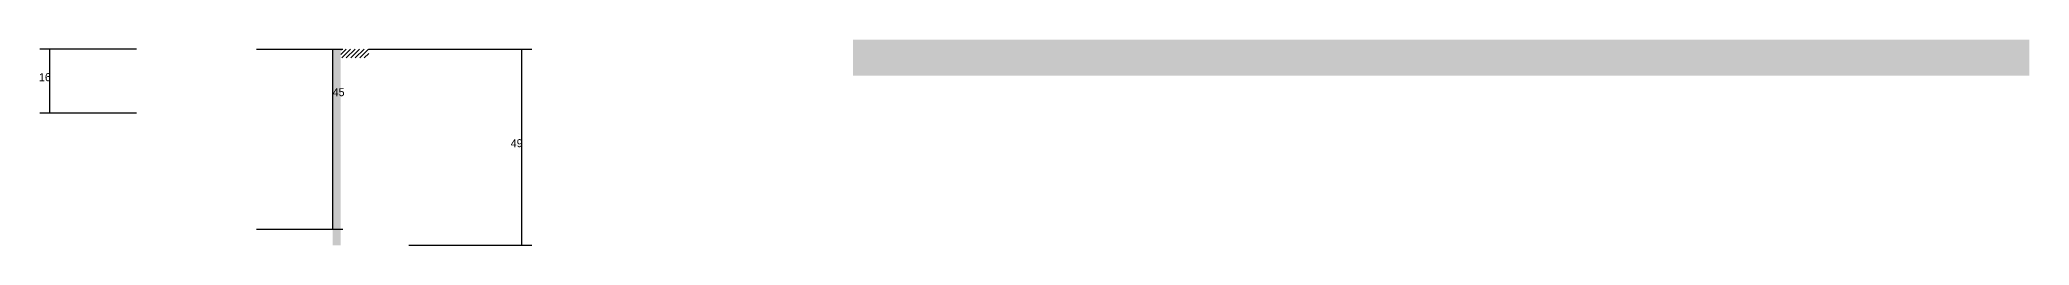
# Model space of a CAD drawing. Header units: metres. Extents: x -10045 to -5950, y 13106 to 14457.
# Drawn here: x -7040 to -6046, y 13136 to 13238 of the extents above; entities that cross this region are included whole.
import ezdxf

# ---------------------------------------------------------------- set-up
doc = ezdxf.new("R2010")
doc.units = ezdxf.units.M
doc.layers.add('COTA', color=241, linetype='Continuous')
doc.layers.add('Hachura', color=253, linetype='Continuous')

msp = doc.modelspace()

# ---------------------------------------------------------------- hatches: boundary and pattern name
at = {"layer": 'COTA'}
h = msp.add_hatch(dxfattribs=at)
h.set_pattern_fill('AR-CONC', scale=0.03)
h.paths.add_polyline_path([(-6633.5, 13238.2), (-6633.5, 13220.2), (-6045.5, 13220.2), (-6045.5, 13238.2)])
at = {"layer": 'Hachura'}
h = msp.add_hatch(color=8, dxfattribs=at)
h.dxf.hatch_style = 1
h.paths.add_polyline_path([(-6889.5, 13233.5), (-6893.5, 13233.5), (-6893.5, 13233.5), (-6893.5, 13135.5), (-6893.5, 13135.5), (-6889.5, 13135.5), (-6889.5, 13135.5), (-6889.5, 13233.5)])
h = msp.add_hatch(dxfattribs=at)
h.set_pattern_fill('ANSI31', scale=0.5)
h.paths.add_polyline_path([(-6875.5, 13233.5), (-6875.5, 13229.1), (-6875.5, 13229.1), (-6889.5, 13229.1), (-6889.5, 13229.1), (-6889.5, 13233.5), (-6889.5, 13233.5), (-6875.5, 13233.5)])

# ---------------------------------------------------------------- linework, layer by layer
at = {"layer": 'COTA'}
for p, q in [((-6991.5, 13233.5), (-7039.8, 13233.5)), ((-7034.8, 13201.5), (-7034.8, 13233.5)), ((-6931.5, 13233.5), (-6888.5, 13233.5)), ((-6893.5, 13143.5), (-6893.5, 13233.5)), ((-6875.5, 13233.5), (-6794, 13233.5)), ((-6799, 13135.5), (-6799, 13233.5)), ((-6991.5, 13201.5), (-7039.8, 13201.5)), ((-6931.5, 13143.5), (-6888.5, 13143.5)), ((-6855.5, 13135.5), (-6794, 13135.5))]:
    msp.add_line(p, q, dxfattribs=at)

# ---------------------------------------------------------------- texts
for s, p in [('16', (-7040.3, 13217.5)), ('45', (-6893.5, 13210)), ('49', (-6804.5, 13184.5))]:
    msp.add_text(s, height=4, dxfattribs=at).set_placement(p)

doc.saveas('drawing.dxf')
